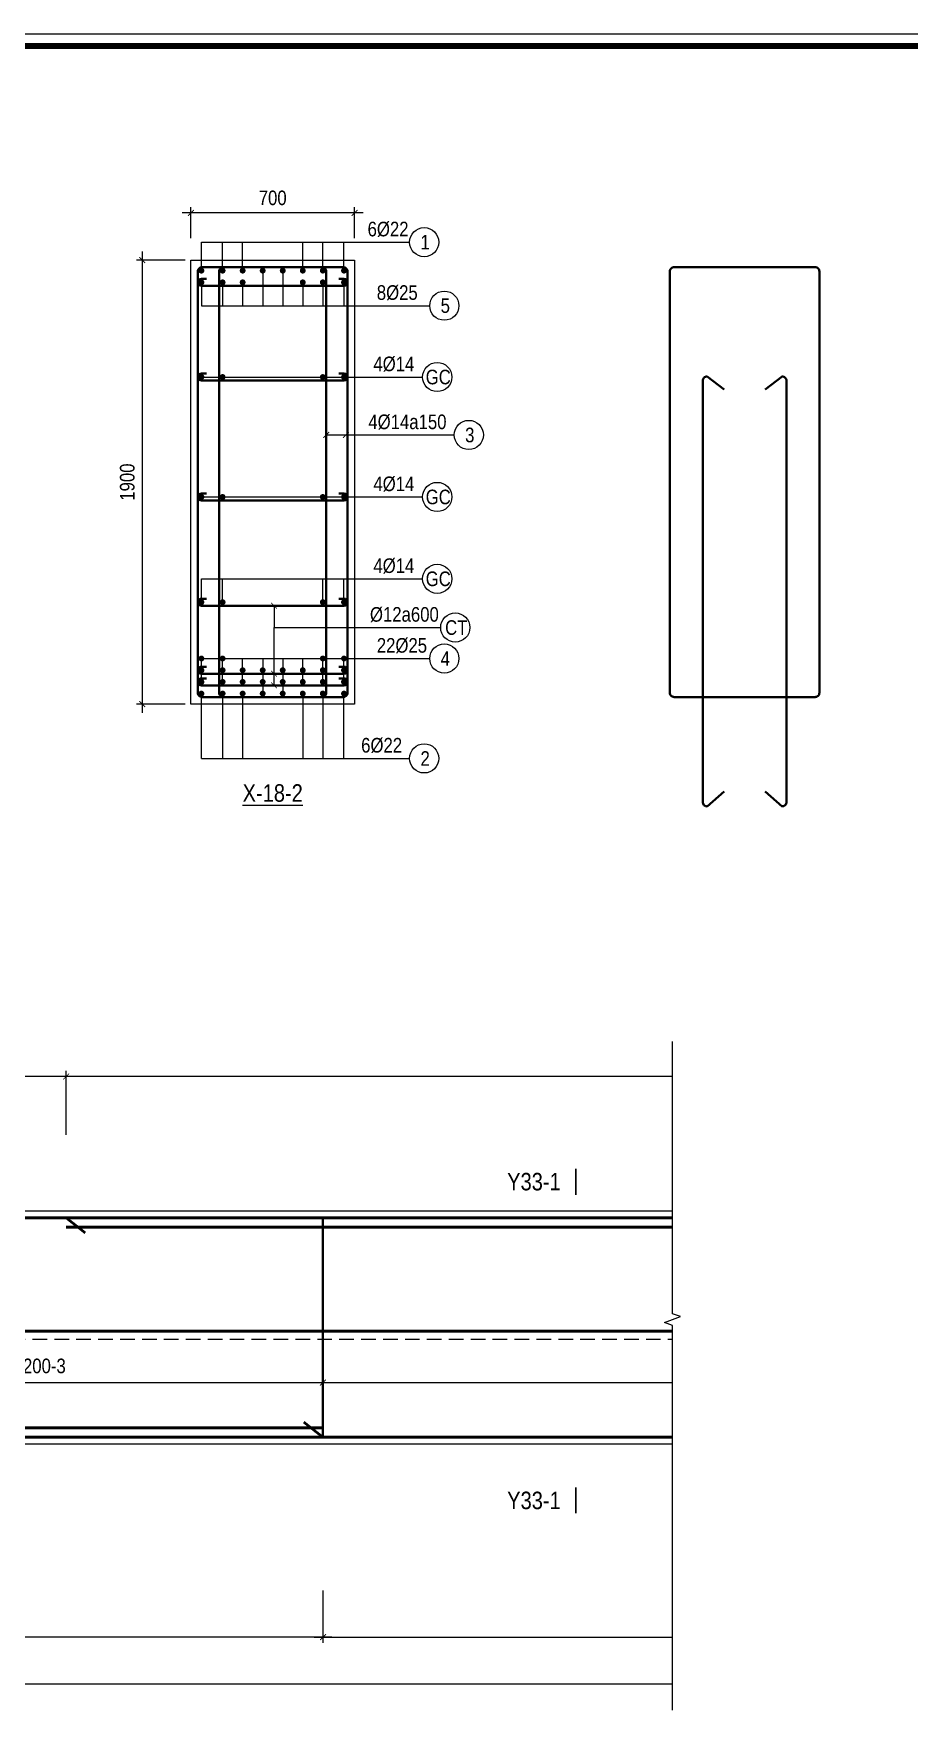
# Model space of a CAD drawing. Header units: millimetres. Extents: x 3014920 to 3563667, y -1638653 to -1356471.
# Drawn here: x 3250614 to 3254358, y -1593567 to -1586316 of the extents above; entities that cross this region are included whole.
import ezdxf
from ezdxf.enums import TextEntityAlignment as Align
from ezdxf.xclip import XClip

# ---------------------------------------------------------------- set-up
doc = ezdxf.new("R2010")
doc.units = ezdxf.units.MM
doc.header["$MEASUREMENT"] = 0
doc.header["$XCLIPFRAME"] = 0
doc.header["$PDMODE"] = 2
doc.linetypes.add('HIDDEN', pattern=[0.375, 0.25, -0.125])
doc.layers.get('0').update_dxf_attribs({"lineweight": 9})
doc.layers.get('Defpoints').update_dxf_attribs({"color": 10, "lineweight": 0})
for name, color, linetype, lineweight in [('CDAI', 21, 'Continuous', 40), ('CTHEP', 50, 'Continuous', 50), ('DBAO', 90, 'Continuous', 13), ('DGIONG', 130, 'Continuous', 13), ('KTH', 154, 'Continuous', 9), ('Net khuat', 8, 'HIDDEN', 13), ('TEXT', 7, 'Continuous', 15)]:
    doc.layers.add(name, color=color, linetype=linetype, lineweight=lineweight)
doc.styles.add('Star-HelCon', font='VHELVCN_0.TTF')
doc.styles.add('TTP-HelCon', font='VHELVCN_0.TTF')
doc.dimstyles.new('TTP-25', dxfattribs={"dimscale": 25, "dimtxt": 2.5, "dimasz": 1, "dimexe": 1, "dimexo": 1, "dimgap": 0.09, "dimtad": 0, "dimdec": 4, "dimrnd": 1, "dimzin": 9, "dimdsep": 46, "dimtxsty": 'TTP-HelCon', "dimblk": 'ARCHTICK', "dimcen": 0.09, "dimdle": 1.5, "dimclrd": 256, "dimclre": 256, "dimclrt": 7, "dimadec": 0, "dimazin": 0, "dimtfac": 1, "dimtdec": 4, "dimtmove": 0, "dimatfit": 3, "dimldrblk": 'ARCHTICK', "dimfxl": 1, "dimtvp": 1, "dimtolj": 1, "dimtzin": 0, "dimarcsym": 0})

# ---------------------------------------------------------------- blocks, each defined once
blk = doc.blocks.new('_ArchTick')
at = {"color": 0, "linetype": 'ByBlock', "const_width": 0.15}
blk.add_lwpolyline([(-0.5, -0.5), (0.5, 0.5)], dxfattribs=at)
blk = doc.blocks.new('*D1889')
at = {"layer": 'Defpoints', "color": 0, "transparency": 16777216}
for p in [(55595.2, -6094.2), (67846.2, -6294.2), (67846.2, -6519.1)]:
    blk.add_point(p, dxfattribs=at)
at = {"layer": 'KTH', "lineweight": -2, "transparency": 16777216}
for p, q in [((55595.2, -6119.2), (55595.2, -6544.1)), ((67846.2, -6319.2), (67846.2, -6544.1)), ((55557.7, -6519.1), (67883.7, -6519.1))]:
    blk.add_line(p, q, dxfattribs=at)
at = {"layer": 'KTH', "lineweight": -2, "transparency": 16777216, "xscale": 25, "yscale": 25, "zscale": 25, "rotation": 180}
blk.add_blockref('_ArchTick', (55595.2, -6519.1), dxfattribs=at)
at = {"layer": 'KTH', "lineweight": -2, "transparency": 16777216, "xscale": 25, "yscale": 25, "zscale": 25}
blk.add_blockref('_ArchTick', (67846.2, -6519.1), dxfattribs=at)
at = {"layer": 'KTH', "color": 7, "transparency": 16777216, "insert": (61720.7, -6455.3), "char_height": 62.5, "attachment_point": 5, "style": 'TTP-HelCon'}
blk.add_mtext('\\A1;10450', dxfattribs=at)
blk = doc.blocks.new('*D1890')
at = {"layer": 'Defpoints', "color": 0, "transparency": 16777216}
for p in [(58345.6, -5053.9), (63496.2, -5053.9), (63496.2, -5229.7)]:
    blk.add_point(p, dxfattribs=at)
at = {"layer": 'KTH', "lineweight": -2, "transparency": 16777216}
for p, q in [((58345.6, -5078.9), (58345.6, -5254.7)), ((63496.2, -5078.9), (63496.2, -5254.7)), ((58308.1, -5229.7), (63533.7, -5229.7))]:
    blk.add_line(p, q, dxfattribs=at)
at = {"layer": 'KTH', "lineweight": -2, "transparency": 16777216, "xscale": 25, "yscale": 25, "zscale": 25, "rotation": 180}
blk.add_blockref('_ArchTick', (58345.6, -5229.7), dxfattribs=at)
at = {"layer": 'KTH', "lineweight": -2, "transparency": 16777216, "xscale": 25, "yscale": 25, "zscale": 25}
blk.add_blockref('_ArchTick', (63496.2, -5229.7), dxfattribs=at)
at = {"layer": 'KTH', "color": 7, "transparency": 16777216, "insert": (60920.9, -5159.8), "char_height": 62.5, "attachment_point": 5, "style": 'TTP-HelCon'}
blk.add_mtext('\\A1;4Þ14a300-3', dxfattribs=at)
blk = doc.blocks.new('*D1901')
at = {"layer": 'Defpoints', "color": 0, "transparency": 16777216}
for p in [(55746.6, -5043.5), (58345.6, -5032.5), (58345.6, -5229.7)]:
    blk.add_point(p, dxfattribs=at)
at = {"layer": 'KTH', "lineweight": -2, "transparency": 16777216}
for p, q in [((55746.6, -5068.5), (55746.6, -5254.7)), ((58345.6, -5057.5), (58345.6, -5254.7)), ((55709.1, -5229.7), (58383.1, -5229.7))]:
    blk.add_line(p, q, dxfattribs=at)
at = {"layer": 'KTH', "lineweight": -2, "transparency": 16777216, "xscale": 25, "yscale": 25, "zscale": 25, "rotation": 180}
blk.add_blockref('_ArchTick', (55746.6, -5229.7), dxfattribs=at)
at = {"layer": 'KTH', "lineweight": -2, "transparency": 16777216, "xscale": 25, "yscale": 25, "zscale": 25}
blk.add_blockref('_ArchTick', (58345.6, -5229.7), dxfattribs=at)
at = {"layer": 'KTH', "color": 7, "transparency": 16777216, "insert": (57046.1, -5159.8), "char_height": 62.5, "attachment_point": 5, "style": 'TTP-HelCon'}
blk.add_mtext('\\A1;4Þ14a200-3', dxfattribs=at)
blk = doc.blocks.new('*D1903')
at = {"layer": 'Defpoints', "color": 0, "transparency": 16777216}
for p in [(57246.6, -3920.2), (57246.6, -4194.2), (64596.2, -4194.2)]:
    blk.add_point(p, dxfattribs=at)
at = {"layer": 'KTH', "lineweight": -2, "transparency": 16777216}
for p, q in [((57246.6, -4169.2), (57246.6, -3895.2)), ((64596.2, -4169.2), (64596.2, -3895.2)), ((64633.7, -3920.2), (57209.1, -3920.2))]:
    blk.add_line(p, q, dxfattribs=at)
at = {"layer": 'KTH', "lineweight": -2, "transparency": 16777216, "xscale": 25, "yscale": 25, "zscale": 25, "rotation": 180}
blk.add_blockref('_ArchTick', (57246.6, -3920.2), dxfattribs=at)
at = {"layer": 'KTH', "lineweight": -2, "transparency": 16777216, "xscale": 25, "yscale": 25, "zscale": 25}
blk.add_blockref('_ArchTick', (64596.2, -3920.2), dxfattribs=at)
at = {"layer": 'KTH', "color": 7, "transparency": 16777216, "insert": (60921.4, -3856.3), "char_height": 62.5, "attachment_point": 5, "style": 'TTP-HelCon'}
blk.add_mtext('\\A1;7350', dxfattribs=at)
blk = doc.blocks.new('*D1904')
at = {"layer": 'Defpoints', "color": 0, "transparency": 16777216}
for p in [(55046.6, -3920.2), (55046.6, -4194.2), (57246.6, -4194.2)]:
    blk.add_point(p, dxfattribs=at)
at = {"layer": 'KTH', "lineweight": -2, "transparency": 16777216}
for p, q in [((55046.6, -4169.2), (55046.6, -3895.2)), ((57246.6, -4169.2), (57246.6, -3895.2)), ((57284.1, -3920.2), (55009.1, -3920.2))]:
    blk.add_line(p, q, dxfattribs=at)
at = {"layer": 'KTH', "lineweight": -2, "transparency": 16777216, "xscale": 25, "yscale": 25, "zscale": 25, "rotation": 180}
blk.add_blockref('_ArchTick', (55046.6, -3920.2), dxfattribs=at)
at = {"layer": 'KTH', "lineweight": -2, "transparency": 16777216, "xscale": 25, "yscale": 25, "zscale": 25}
blk.add_blockref('_ArchTick', (57246.6, -3920.2), dxfattribs=at)
at = {"layer": 'KTH', "color": 7, "transparency": 16777216, "insert": (56146.6, -3856.3), "char_height": 62.5, "attachment_point": 5, "style": 'TTP-HelCon'}
blk.add_mtext('\\A1;2200', dxfattribs=at)
blk = doc.blocks.new('*D1908')
at = {"layer": 'Defpoints', "color": 0, "transparency": 16777216}
for p in [(55595.6, -6094.5), (58345.6, -6094.5), (55595.6, -6319.2)]:
    blk.add_point(p, dxfattribs=at)
at = {"layer": 'KTH', "lineweight": -2, "transparency": 16777216}
for p, q in [((55595.6, -6119.5), (55595.6, -6344.2)), ((58345.6, -6119.5), (58345.6, -6344.2)), ((58383.1, -6319.2), (55558.1, -6319.2))]:
    blk.add_line(p, q, dxfattribs=at)
at = {"layer": 'KTH', "lineweight": -2, "transparency": 16777216, "xscale": 25, "yscale": 25, "zscale": 25, "rotation": 180}
blk.add_blockref('_ArchTick', (55595.6, -6319.2), dxfattribs=at)
at = {"layer": 'KTH', "lineweight": -2, "transparency": 16777216, "xscale": 25, "yscale": 25, "zscale": 25}
blk.add_blockref('_ArchTick', (58345.6, -6319.2), dxfattribs=at)
at = {"layer": 'KTH', "color": 7, "transparency": 16777216, "insert": (56970.6, -6255.3), "char_height": 62.5, "attachment_point": 5, "style": 'TTP-HelCon'}
blk.add_mtext('\\A1;2750', dxfattribs=at)
blk = doc.blocks.new('*D1919')
at = {"layer": 'Defpoints', "color": 0, "transparency": 16777216}
for p in [(58345.6, -6094.2), (63496.2, -6094.2), (63496.2, -6319.2)]:
    blk.add_point(p, dxfattribs=at)
at = {"layer": 'KTH', "lineweight": -2, "transparency": 16777216}
for p, q in [((58345.6, -6119.2), (58345.6, -6344.2)), ((63496.2, -6119.2), (63496.2, -6344.2)), ((58308.1, -6319.2), (63533.7, -6319.2))]:
    blk.add_line(p, q, dxfattribs=at)
at = {"layer": 'KTH', "lineweight": -2, "transparency": 16777216, "xscale": 25, "yscale": 25, "zscale": 25, "rotation": 180}
blk.add_blockref('_ArchTick', (58345.6, -6319.2), dxfattribs=at)
at = {"layer": 'KTH', "lineweight": -2, "transparency": 16777216, "xscale": 25, "yscale": 25, "zscale": 25}
blk.add_blockref('_ArchTick', (63496.2, -6319.2), dxfattribs=at)
at = {"layer": 'KTH', "color": 7, "transparency": 16777216, "insert": (60920.9, -6255.3), "char_height": 62.5, "attachment_point": 5, "style": 'TTP-HelCon'}
blk.add_mtext('\\A1;3400', dxfattribs=at)
blk = doc.blocks.new('MC')
at = {"layer": 'CTHEP', "const_width": 10, "elevation": 0}
blk.add_lwpolyline([(36.4, 150), (36.4, 0)], dxfattribs=at)
at = {"layer": 'TEXT', "style": 'TTP-HelCon'}
blk.add_attdef('A', text='', height=100, dxfattribs=at).set_placement((-50, 25.5), align=Align.RIGHT)
blk = doc.blocks.new('*D147')
at = {"layer": 'Defpoints', "color": 0, "ltscale": 500, "transparency": 16777216}
for p in [(3251285.4, -1587284.3), (3251077.2, -1589184.3), (3251285.4, -1589184.3)]:
    blk.add_point(p, dxfattribs=at)
at = {"layer": 'KTH', "lineweight": -2, "ltscale": 500, "transparency": 16777216}
for p, q in [((3251077.2, -1587246.8), (3251077.2, -1589221.8)), ((3251260.4, -1587284.3), (3251052.2, -1587284.3)), ((3251260.4, -1589184.3), (3251052.2, -1589184.3))]:
    blk.add_line(p, q, dxfattribs=at)
at = {"layer": 'KTH', "lineweight": -2, "ltscale": 500, "transparency": 16777216, "xscale": 25, "yscale": 25, "zscale": 25}
for p, rotation in [((3251077.2, -1587284.3), 90), ((3251077.2, -1589184.3), 270)]:
    blk.add_blockref('_ArchTick', p, dxfattribs=dict(at, rotation=rotation))
at = {"layer": 'KTH', "color": 7, "ltscale": 500, "transparency": 16777216, "insert": (3251013.4, -1588234.3), "char_height": 62.5, "attachment_point": 5, "rotation": 90, "style": 'TTP-HelCon'}
blk.add_mtext('\\A1;1900', dxfattribs=at)
blk = doc.blocks.new('*D148')
at = {"layer": 'Defpoints', "color": 0, "ltscale": 500, "transparency": 16777216}
for p in [(3251285.4, -1587082.1), (3251285.4, -1587215.3), (3251985.4, -1587215.3)]:
    blk.add_point(p, dxfattribs=at)
at = {"layer": 'KTH', "lineweight": -2, "ltscale": 500, "transparency": 16777216}
for p, q in [((3252022.9, -1587082.1), (3251247.9, -1587082.1)), ((3251285.4, -1587190.3), (3251285.4, -1587057.1)), ((3251985.4, -1587190.3), (3251985.4, -1587057.1))]:
    blk.add_line(p, q, dxfattribs=at)
at = {"layer": 'KTH', "lineweight": -2, "ltscale": 500, "transparency": 16777216, "xscale": 25, "yscale": 25, "zscale": 25, "rotation": 180}
blk.add_blockref('_ArchTick', (3251285.4, -1587082.1), dxfattribs=at)
at = {"layer": 'KTH', "lineweight": -2, "ltscale": 500, "transparency": 16777216, "xscale": 25, "yscale": 25, "zscale": 25}
blk.add_blockref('_ArchTick', (3251985.4, -1587082.1), dxfattribs=at)
at = {"layer": 'KTH', "color": 7, "ltscale": 500, "transparency": 16777216, "insert": (3251635.4, -1587018.2), "char_height": 62.5, "attachment_point": 5, "style": 'TTP-HelCon'}
blk.add_mtext('\\A1;700', dxfattribs=at)
blk = doc.blocks.new('*D2137')
at = {"layer": 'Defpoints', "color": 0, "transparency": 16777216}
for p in [(45145.2, -6094.2), (55595.2, -6094.2), (55595.2, -6519.1)]:
    blk.add_point(p, dxfattribs=at)
at = {"layer": 'KTH', "lineweight": -2, "transparency": 16777216}
for p, q in [((45145.2, -6119.2), (45145.2, -6544.1)), ((55595.2, -6119.2), (55595.2, -6544.1)), ((45107.7, -6519.1), (55632.7, -6519.1))]:
    blk.add_line(p, q, dxfattribs=at)
at = {"layer": 'KTH', "lineweight": -2, "transparency": 16777216, "xscale": 25, "yscale": 25, "zscale": 25, "rotation": 180}
blk.add_blockref('_ArchTick', (45145.2, -6519.1), dxfattribs=at)
at = {"layer": 'KTH', "lineweight": -2, "transparency": 16777216, "xscale": 25, "yscale": 25, "zscale": 25}
blk.add_blockref('_ArchTick', (55595.2, -6519.1), dxfattribs=at)
at = {"layer": 'KTH', "color": 7, "transparency": 16777216, "insert": (50370.2, -6455.3), "char_height": 62.5, "attachment_point": 5, "style": 'TTP-HelCon'}
blk.add_mtext('\\A1;10450', dxfattribs=at)
blk = doc.blocks.new('CHG_XX_Khung ten')
blk.add_lwpolyline([(15, 579), (826, 579), (826, 15), (15, 15)], close=True)
at = {"color": 4, "linetype": 'Continuous', "const_width": 1}
blk.add_lwpolyline([(17, 577), (824, 577), (824, 17), (17, 17)], close=True, dxfattribs=at)
blk = doc.blocks.new('2X-19')
at = {"layer": 'CDAI'}
blk.add_lwpolyline([(58345.55135, -4524.16585), (58345.55135, -5464.16585)], dxfattribs=at)
at = {"layer": 'CTHEP'}
for p, q in [((57327.97724, -4588.69135), (57246.55135, -4524.16585)), ((74284.57713, -5009.16585), (53745.54971, -5009.16585)), ((58264.12546, -5399.64035), (58345.55135, -5464.16585))]:
    blk.add_line(p, q, dxfattribs=at)
for points in [[(55076.56114, -4524.16585), (74311.57278, -4524.16585)], [(57246.55135, -4564.16585), (64596.21679, -4564.16585)], [(45716.55231, -5464.16584), (74311.55328, -5464.16584), (74311.55328, -4864.16584)], [(58345.55135, -5424.16585), (54327.97654, -5424.16585)]]:
    blk.add_lwpolyline(points, dxfattribs=at)
at = {"layer": 'DBAO', "linetype": 'Continuous'}
for p, q in [((55646.55036, -4494.16585), (63546.21679, -4494.16585)), ((74346.55328, -5494.16585), (55696.55231, -5494.16585))]:
    blk.add_line(p, q, dxfattribs=at)
at = {"layer": 'Net khuat', "ltscale": 250}
blk.add_line((55696.55231, -5044.13575), (66196.55231, -5044.1494), dxfattribs=at)
at = {"xscale": 0.75, "yscale": 0.75, "zscale": 0.75}
blk.add_blockref('MC', (59400.34378, -4426.4543), dxfattribs=at).add_auto_attribs({'A': 'Y33-1'})
ref = blk.add_blockref('MC', (59400.34378, -5677.51859), dxfattribs=dict(xscale=-0.75, yscale=0.75, zscale=0.75, rotation=180))
ref.add_attrib('A', 'Y33-1', dxfattribs={"layer": 'TEXT', "height": 75, "style": 'TTP-HelCon'}).set_placement((59362.84378, -5771.64902), align=Align.RIGHT)
at = {"layer": 'KTH'}
for base, p1, p2, picture, middle in [((55046.55364, -3920.16124), (57246.55135, -4194.16585), (55046.55364, -4194.16585), '*D1904', (56146.55249, -3856.32791)), ((57246.55135, -3920.16124), (64596.21679, -4194.16585), (57246.55135, -4194.16585), '*D1903', (60921.38407, -3856.32791)), ((55595.55328, -6319.16585), (58345.55135, -6094.50233), (55595.55328, -6094.50233), '*D1908', (56970.55231, -6255.33251))]:
    dim = blk.add_linear_dim(base=base, p1=p1, p2=p2, dimstyle='TTP-25', override={"dimtmove": 1}, dxfattribs=at)
    dim.commit()
    dim.dimension.update_dxf_attribs({"geometry": picture, "text_midpoint": middle})
at = {"layer": 'KTH', "color": 1}
for base, p1, p2, text, picture, middle in [((58345.55135, -5229.67674), (55746.55815, -5043.49762), (58345.55135, -5032.54007), '4Þ14a200-3', '*D1901', (57046.05475, -5159.76007)), ((63496.21518, -5229.67674), (58345.55135, -5053.94724), (63496.21518, -5053.94724), '4Þ14a300-3', '*D1890', (60920.88327, -5159.76007))]:
    dim = blk.add_linear_dim(base=base, p1=p1, p2=p2, text=text, dimstyle='TTP-25', override={"dimtmove": 1}, dxfattribs=at)
    dim.commit()
    dim.dimension.update_dxf_attribs({"geometry": picture, "text_midpoint": middle})
at = {"layer": 'KTH'}
dim = blk.add_linear_dim(base=(67846.21679, -6519.12159), p1=(55595.21679, -6094.16585), p2=(67846.21679, -6294.16585), angle=180, text='10450', dimstyle='TTP-25', override={"dimtmove": 1}, dxfattribs=at)
dim.commit()
dim.dimension.update_dxf_attribs({"geometry": '*D1889', "text_midpoint": (61720.71679, -6455.28825)})
dim = blk.add_linear_dim(base=(63496.21518, -6319.16585), p1=(58345.55135, -6094.16585), p2=(63496.21518, -6094.16585), text='3400', dimstyle='TTP-25', override={"dimtmove": 1}, dxfattribs=at)
dim.commit()
dim.dimension.update_dxf_attribs({"geometry": '*D1919', "text_midpoint": (60920.88327, -6255.33251)})
blk = doc.blocks.new('2X-20')
at = {"layer": 'CTHEP'}
for points in [[(45075.56057, -4724.16585), (45075.56057, -4524.16585), (55076.56114, -4524.16585)], [(45075.56057, -4864.16585), (45075.56057, -5464.16585), (55076.56114, -5464.16585)]]:
    blk.add_lwpolyline(points, dxfattribs=at)
at = {"layer": 'DBAO', "linetype": 'Continuous'}
for p, q in [((45696.55036, -4494.16585), (55046.55231, -4494.16585)), ((54996.55067, -5494.16585), (45746.55231, -5494.16585))]:
    blk.add_line(p, q, dxfattribs=at)
at = {"layer": 'KTH'}
dim = blk.add_linear_dim(base=(55595.2167905751, -6519.1215869), p1=(45145.2187379501, -6094.1658481725), p2=(55595.2167905751, -6094.1658480854), angle=180, dimstyle='TTP-25', override={"dimtmove": 1}, dxfattribs=at)
dim.commit()
dim.dimension.update_dxf_attribs({"geometry": '*D2137', "text_midpoint": (50370.2177642626, -6455.2882535666)})

msp = doc.modelspace()

# ---------------------------------------------------------------- linework, layer by layer
at = {"layer": 'CDAI'}
for points in [[(3251334.19341, -1587314.30378), (3251936.69341, -1587314.30378, -0.4142135624), (3251955.44341, -1587333.05378), (3251955.44341, -1589135.55378, -0.4142135624), (3251936.69341, -1589154.30378), (3251334.19341, -1589154.30378, -0.4142135624), (3251315.44341, -1589135.55378), (3251315.44341, -1587333.05378, -0.4142135624)], [(3251845.97913, -1587314.30378), (3251424.9077, -1587314.30378, 0.4142135624), (3251406.1577, -1587333.05378), (3251406.1577, -1589135.55379, 0.4142135624), (3251424.9077, -1589154.30379), (3251845.97913, -1589154.30378, 0.4142135624), (3251864.72913, -1589135.55378), (3251864.72913, -1587333.05378, 0.4142135624)], [(3253353.22591, -1587314.30378), (3253955.72591, -1587314.30378, -0.4142135624), (3253974.47591, -1587333.05378), (3253974.47591, -1589135.55378, -0.4142135624), (3253955.72591, -1589154.30378), (3253353.22591, -1589154.30378, -0.4142135624), (3253334.47591, -1589135.55378), (3253334.47591, -1587333.05378, -0.4142135624)]]:
    msp.add_lwpolyline(points, format="xyb", close=True, dxfattribs=at)
for points in [[(3251352.3634, -1587364.30379), (3251330.44341, -1587364.30379, 0.4142135624), (3251315.44341, -1587379.30379), (3251315.44341, -1587379.30379, 0.4142135624), (3251330.44341, -1587394.30379), (3251940.44341, -1587394.30379, 0.4142135624), (3251955.44341, -1587379.30379), (3251955.44341, -1587379.30379, 0.4142135624), (3251940.44341, -1587364.30379), (3251918.52342, -1587364.30379)], [(3253566.78275, -1589559.04152), (3253493.9402, -1589621.97493, -0.4142135624), (3253475.1902, -1589603.22493), (3253475.1902, -1587800.72493, -0.4142135624), (3253493.9402, -1587781.97493), (3253566.78275, -1587838.37971)], [(3253742.16907, -1589559.04152), (3253815.01163, -1589621.97493, 0.4142135624), (3253833.76163, -1589603.22493), (3253833.76163, -1587800.72493, 0.4142135624), (3253815.01163, -1587781.97493), (3253742.16907, -1587838.37971)], [(3251352.3634, -1589024.30379), (3251330.44341, -1589024.30379, 0.4142135624), (3251315.44341, -1589039.30379), (3251315.44341, -1589039.30379, 0.4142135624), (3251330.44341, -1589054.30379), (3251940.44341, -1589054.30379, 0.4142135624), (3251955.44341, -1589039.30379), (3251955.44341, -1589039.30379, 0.4142135624), (3251940.44341, -1589024.30379), (3251918.52342, -1589024.30379)], [(3251352.3634, -1589074.30379), (3251330.44341, -1589074.30379, 0.4142135624), (3251315.44341, -1589089.30379), (3251315.44341, -1589089.30379, 0.4142135624), (3251330.44341, -1589104.30379), (3251940.44341, -1589104.30379, 0.4142135624), (3251955.44341, -1589089.30379), (3251955.44341, -1589089.30379, 0.4142135624), (3251940.44341, -1589074.30379), (3251918.52342, -1589074.30379)]]:
    msp.add_lwpolyline(points, format="xyb", dxfattribs=at)
at = {"layer": 'CDAI', "elevation": 0}
for points in [[(3251352.3634, -1587769.57371), (3251330.44341, -1587769.57371, 0.4142135624), (3251315.44341, -1587784.57371), (3251315.44341, -1587784.57371, 0.4142135624), (3251330.44341, -1587799.57371), (3251940.44341, -1587799.57371, 0.4142135624), (3251955.44341, -1587784.57371), (3251955.44341, -1587784.57371, 0.4142135624), (3251940.44341, -1587769.57371), (3251918.52342, -1587769.57371)], [(3251352.3634, -1588282.90704), (3251330.44341, -1588282.90704, 0.4142135624), (3251315.44341, -1588297.90704), (3251315.44341, -1588297.90704, 0.4142135624), (3251330.44341, -1588312.90704), (3251940.44341, -1588312.90704, 0.4142135624), (3251955.44341, -1588297.90704), (3251955.44341, -1588297.90704, 0.4142135624), (3251940.44341, -1588282.90704), (3251918.52342, -1588282.90704)], [(3251352.3634, -1588733.24037), (3251330.44341, -1588733.24037, 0.4142135624), (3251315.44341, -1588748.24037), (3251315.44341, -1588748.24037, 0.4142135624), (3251330.44341, -1588763.24037), (3251940.44341, -1588763.24037, 0.4142135624), (3251955.44341, -1588748.24037), (3251955.44341, -1588748.24037, 0.4142135624), (3251940.44341, -1588733.24037), (3251918.52342, -1588733.24037)]]:
    msp.add_lwpolyline(points, format="xyb", dxfattribs=at)
at = {"layer": 'CTHEP', "const_width": 12.5}
for points in [[(3251324.19341, -1587329.30378, 1), (3251336.69341, -1587329.30378, 1)], [(3251414.9077, -1587329.30378, -1), (3251427.4077, -1587329.30378, -1)], [(3251500.62198, -1587329.30378, -1), (3251513.12198, -1587329.30378, -1)], [(3251586.33627, -1587329.30378, -1), (3251598.83627, -1587329.30378, -1)], [(3251684.55056, -1587329.30378, 1), (3251672.05056, -1587329.30378, 1)], [(3251770.26484, -1587329.30378, 1), (3251757.76484, -1587329.30378, 1)], [(3251855.97913, -1587329.30378, 1), (3251843.47913, -1587329.30378, 1)], [(3251934.19341, -1587329.30378, 1), (3251946.69341, -1587329.30378, 1)], [(3251324.19341, -1587379.30378, 1), (3251336.69341, -1587379.30378, 1)], [(3251414.9077, -1587379.30378, -1), (3251427.4077, -1587379.30378, -1)], [(3251500.62198, -1587379.30378, -1), (3251513.12198, -1587379.30378, -1)], [(3251770.26484, -1587379.30378, 1), (3251757.76484, -1587379.30378, 1)], [(3251855.97913, -1587379.30378, 1), (3251843.47913, -1587379.30378, 1)], [(3251934.19341, -1587379.30378, 1), (3251946.69341, -1587379.30378, 1)], [(3251324.19341, -1588989.30379, -1), (3251336.69341, -1588989.30379, -1)], [(3251414.9077, -1588989.30378, 1), (3251427.4077, -1588989.30378, 1)], [(3251855.97913, -1588989.30378, -1), (3251843.47913, -1588989.30378, -1)], [(3251934.19341, -1588989.30379, -1), (3251946.69341, -1588989.30379, -1)], [(3251324.19341, -1589039.30379, -1), (3251336.69341, -1589039.30379, -1)], [(3251414.9077, -1589039.30378, 1), (3251427.4077, -1589039.30378, 1)], [(3251500.62198, -1589039.30378, 1), (3251513.12198, -1589039.30378, 1)], [(3251586.33627, -1589039.30378, 1), (3251598.83627, -1589039.30378, 1)], [(3251684.55056, -1589039.30378, -1), (3251672.05056, -1589039.30378, -1)], [(3251770.26484, -1589039.30378, -1), (3251757.76484, -1589039.30378, -1)], [(3251855.97913, -1589039.30378, -1), (3251843.47913, -1589039.30378, -1)], [(3251934.19341, -1589039.30379, -1), (3251946.69341, -1589039.30379, -1)], [(3251324.19341, -1589089.30379, -1), (3251336.69341, -1589089.30379, -1)], [(3251324.19341, -1589139.30378, 1), (3251336.69341, -1589139.30378, 1)], [(3251414.9077, -1589089.30378, 1), (3251427.4077, -1589089.30378, 1)], [(3251414.9077, -1589139.30378, 1), (3251427.4077, -1589139.30378, 1)], [(3251500.62198, -1589089.30378, 1), (3251513.12198, -1589089.30378, 1)], [(3251500.62198, -1589139.30378, 1), (3251513.12198, -1589139.30378, 1)], [(3251586.33627, -1589089.30378, 1), (3251598.83627, -1589089.30378, 1)], [(3251586.33627, -1589139.30378, 1), (3251598.83627, -1589139.30378, 1)], [(3251684.55056, -1589089.30378, -1), (3251672.05056, -1589089.30378, -1)], [(3251684.55056, -1589139.30378, -1), (3251672.05056, -1589139.30378, -1)], [(3251770.26484, -1589089.30378, -1), (3251757.76484, -1589089.30378, -1)], [(3251770.26484, -1589139.30378, -1), (3251757.76484, -1589139.30378, -1)], [(3251855.97913, -1589089.30378, -1), (3251843.47913, -1589089.30378, -1)], [(3251855.97913, -1589139.30378, -1), (3251843.47913, -1589139.30378, -1)], [(3251934.19341, -1589089.30379, -1), (3251946.69341, -1589089.30379, -1)], [(3251934.19341, -1589139.30378, 1), (3251946.69341, -1589139.30378, 1)]]:
    msp.add_lwpolyline(points, format="xyb", close=True, dxfattribs=at)
at = {"layer": 'CTHEP', "const_width": 12.5, "elevation": 0}
for points in [[(3251324.19341, -1587784.57371, 1), (3251336.69341, -1587784.57371, 1)], [(3251414.9077, -1587784.57371, 1), (3251427.4077, -1587784.57371, 1)], [(3251843.47913, -1587784.57371, 1), (3251855.97913, -1587784.57371, 1)], [(3251934.19341, -1587784.57371, 1), (3251946.69341, -1587784.57371, 1)], [(3251324.19341, -1588297.90704, 1), (3251336.69341, -1588297.90704, 1)], [(3251414.9077, -1588297.90704, 1), (3251427.4077, -1588297.90704, 1)], [(3251843.47913, -1588297.90704, 1), (3251855.97913, -1588297.90704, 1)], [(3251934.19341, -1588297.90704, 1), (3251946.69341, -1588297.90704, 1)], [(3251324.19341, -1588748.24037, 1), (3251336.69341, -1588748.24037, 1)], [(3251414.9077, -1588748.24038, 1), (3251427.4077, -1588748.24038, 1)], [(3251843.47913, -1588748.24037, 1), (3251855.97913, -1588748.24037, 1)], [(3251934.19341, -1588748.24037, 1), (3251946.69341, -1588748.24037, 1)]]:
    msp.add_lwpolyline(points, format="xyb", close=True, dxfattribs=at)
at = {"layer": 'DBAO', "flags": 128}
for points in [[(3251285.44341, -1587284.30378), (3251985.44341, -1587284.30378)], [(3251985.44341, -1587284.30378), (3251985.44341, -1589184.30378), (3251285.44341, -1589184.30378), (3251285.44341, -1587284.30378)]]:
    msp.add_lwpolyline(points, dxfattribs=at)
at = {"layer": 'DGIONG'}
for p, q in [((3251330.44341, -1587329.30378), (3251330.44341, -1587207.55378)), ((3251330.44341, -1587207.55378), (3252221.03992, -1587207.55378)), ((3251421.1577, -1587329.30378), (3251421.1577, -1587207.55379)), ((3251506.87198, -1587329.30378), (3251506.87198, -1587207.55379)), ((3251764.01484, -1587329.30378), (3251764.01484, -1587207.55379)), ((3251849.72913, -1587329.30378), (3251849.72913, -1587207.55379)), ((3251940.44341, -1587329.30378), (3251940.44341, -1587207.55378)), ((3251330.44341, -1587379.30379), (3251330.44341, -1587479.30379)), ((3251421.1577, -1587379.30379), (3251421.1577, -1587479.30379)), ((3251506.87198, -1587379.30379), (3251506.87198, -1587479.30379)), ((3251592.58627, -1587329.30378), (3251592.58627, -1587479.30379)), ((3251678.30056, -1587329.30378), (3251678.30056, -1587479.30379)), ((3251764.01484, -1587379.30379), (3251764.01484, -1587479.30379)), ((3251849.72913, -1587379.30379), (3251849.72913, -1587479.30379)), ((3251940.44341, -1587379.30379), (3251940.44341, -1587479.30379)), ((3251330.44341, -1587479.30379), (3252307.1948, -1587479.30379)), ((3251330.44341, -1587784.57371), (3252277.00448, -1587784.57371)), ((3251330.44341, -1588297.90704), (3252277.00448, -1588297.90704)), ((3251330.44341, -1588648.24037), (3252277.00448, -1588648.24038)), ((3251330.44341, -1588748.24037), (3251330.44341, -1588648.24037)), ((3251421.1577, -1588748.24038), (3251421.1577, -1588648.24038)), ((3251849.72913, -1588748.24037), (3251849.72913, -1588648.24037)), ((3251940.44341, -1588748.24037), (3251940.44341, -1588648.24037)), ((3251330.44341, -1589089.30379), (3251330.44341, -1588980.90778)), ((3251421.1577, -1589089.30378), (3251421.1577, -1588980.90778)), ((3251849.72913, -1589089.30378), (3251849.72913, -1588980.90778)), ((3251940.44341, -1589089.30379), (3251940.44341, -1588980.90778)), ((3251330.44341, -1588989.30379), (3252307.1948, -1588989.30379)), ((3251506.87198, -1589089.30378), (3251506.87198, -1588989.30379)), ((3251592.58627, -1588989.30379), (3251592.58627, -1589139.30378)), ((3251678.30056, -1588989.30379), (3251678.30056, -1589139.30378)), ((3251764.01484, -1589089.30378), (3251764.01484, -1588989.30379)), ((3251330.44341, -1589416.70561), (3251330.44341, -1589139.30378)), ((3251421.1577, -1589139.30379), (3251421.1577, -1589416.70561)), ((3251506.87198, -1589139.30379), (3251506.87198, -1589416.70561)), ((3251764.01484, -1589139.30379), (3251764.01484, -1589416.70561)), ((3251849.72913, -1589139.30379), (3251849.72913, -1589416.70561)), ((3251940.44341, -1589416.70561), (3251940.44341, -1589139.30378)), ((3251330.44341, -1589416.70561), (3252221.03992, -1589416.70561))]:
    msp.add_line(p, q, dxfattribs=at)
at = {"layer": 'DGIONG', "linetype": 'Continuous', "elevation": 0, "flags": 128}
msp.add_lwpolyline([(3253345.70273, -1593489.87894), (3253345.70295, -1591843.45544), (3253311.35948, -1591830.95544), (3253380.04642, -1591805.95544), (3253345.70295, -1591793.45544), (3253345.70277, -1590628.48977)], dxfattribs=at)
at = {"layer": 'DGIONG'}
for centre in [(3252283.53992, -1587207.55378), (3252369.6948, -1587479.30379), (3252339.50448, -1587784.57371), (3252474.45787, -1588032.59432), (3252339.50448, -1588297.90704), (3252339.50448, -1588648.24038), (3252416.60737, -1588856.75625), (3252369.6948, -1588989.30379), (3252283.53992, -1589416.70561)]:
    msp.add_circle(centre, 62.5, dxfattribs=at)

# ---------------------------------------------------------------- block references
at = {"layer": 'DBAO'}
ref = msp.add_blockref('2X-20', (3206375.5499, -1586712.30188), dxfattribs=at)
XClip(ref).set_block_clipping_path([(54567.0674770786, -6919.4327499529), (69012.2444487917, -3391.722764177)])
ref = msp.add_blockref('2X-19', (3193504.9686, -1586858.30666), dxfattribs=at)
XClip(ref).set_block_clipping_path([(42792.7913770298, -8282.4623383291), (59840.73406226, -3770.183113538)])

# ---------------------------------------------------------------- texts
at = {"layer": 'TEXT', "style": 'TTP-HelCon'}
for s, p in [('6Þ22', (3252041.40175, -1587182.55378)), ('8Þ25', (3252080.81553, -1587454.30379)), ('4Þ14', (3252066.16921, -1587759.57371)), ('4Þ14a150', (3252044.60957, -1588007.59432)), ('4Þ14', (3252066.16921, -1588272.90704)), ('4Þ14', (3252066.16921, -1588623.24038)), ('Þ12a600', (3252051.52195, -1588831.75625)), ('22Þ25', (3252080.81553, -1588964.30379)), ('6Þ22', (3252013.90175, -1589391.70561))]:
    msp.add_text(s, height=62.5, dxfattribs=at).set_placement(p)
at = {"layer": 'TEXT', "style": 'Star-HelCon'}
for s, p in [('1', (3252287.70659, -1587207.55378)), ('5', (3252373.86146, -1587479.30379)), ('GC', (3252343.67114, -1587784.57371)), ('3', (3252478.62454, -1588032.59432)), ('GC', (3252343.67114, -1588297.90704)), ('GC', (3252343.67114, -1588648.24038)), ('CT', (3252420.77404, -1588856.75625)), ('4', (3252373.86146, -1588989.30379)), ('2', (3252287.70659, -1589416.70561))]:
    msp.add_text(s, height=62.5, dxfattribs=at).set_placement(p, align=Align.MIDDLE)
at = {"layer": 'TEXT', "style": 'TTP-HelCon'}
msp.add_text('%%UX-18-2', height=75, dxfattribs=at).set_placement((3251635.44341, -1589602.29177), align=Align.CENTER)

# ---------------------------------------------------------------- dimensions: what is measured, and where the dimension line sits
at = {"layer": 'KTH', "ltscale": 500}
dim = msp.add_linear_dim(base=(3251285.44341, -1587082.05378), p1=(3251985.44341, -1587215.29184), p2=(3251285.44341, -1587215.29184), dimstyle='TTP-25', dxfattribs=at)
dim.commit()
dim.dimension.update_dxf_attribs({"geometry": '*D148', "text_midpoint": (3251635.44341, -1587018.22045)})
dim = msp.add_linear_dim(base=(3251077.20577, -1589184.30378), p1=(3251285.44341, -1587284.30378), p2=(3251285.44341, -1589184.30378), angle=90, dimstyle='TTP-25', dxfattribs=at)
dim.commit()
dim.dimension.update_dxf_attribs({"geometry": '*D147', "text_midpoint": (3251013.37244, -1588234.30378)})

# ---------------------------------------------------------------- leaders
at = {"layer": 'DGIONG'}
for points in [[(3251864.72913, -1588032.59432), (3252411.95787, -1588032.59432)], [(3251948.53103, -1588032.59432), (3252411.95787, -1588032.59432)], [(3251641.08759, -1588763.24037), (3251641.08759, -1588856.75625), (3252354.10737, -1588856.75625)], [(3251641.08759, -1589104.30379), (3251641.08759, -1588856.75625), (3252354.10737, -1588856.75625)], [(3251641.08759, -1589054.30379), (3251641.08759, -1588856.75625), (3252354.10737, -1588856.75625)]]:
    msp.add_leader(points, dimstyle='TTP-25', dxfattribs=at)

# ---------------------------------------------------------------- next in the draw order: block references
at = {"color": 5, "xscale": 25.92478421704392, "yscale": 25.92478421704392, "zscale": 25.92478421704392}
msp.add_blockref('CHG_XX_Khung ten', (3236626.06261, -1601326.46106), dxfattribs=at)

doc.saveas('drawing.dxf')
